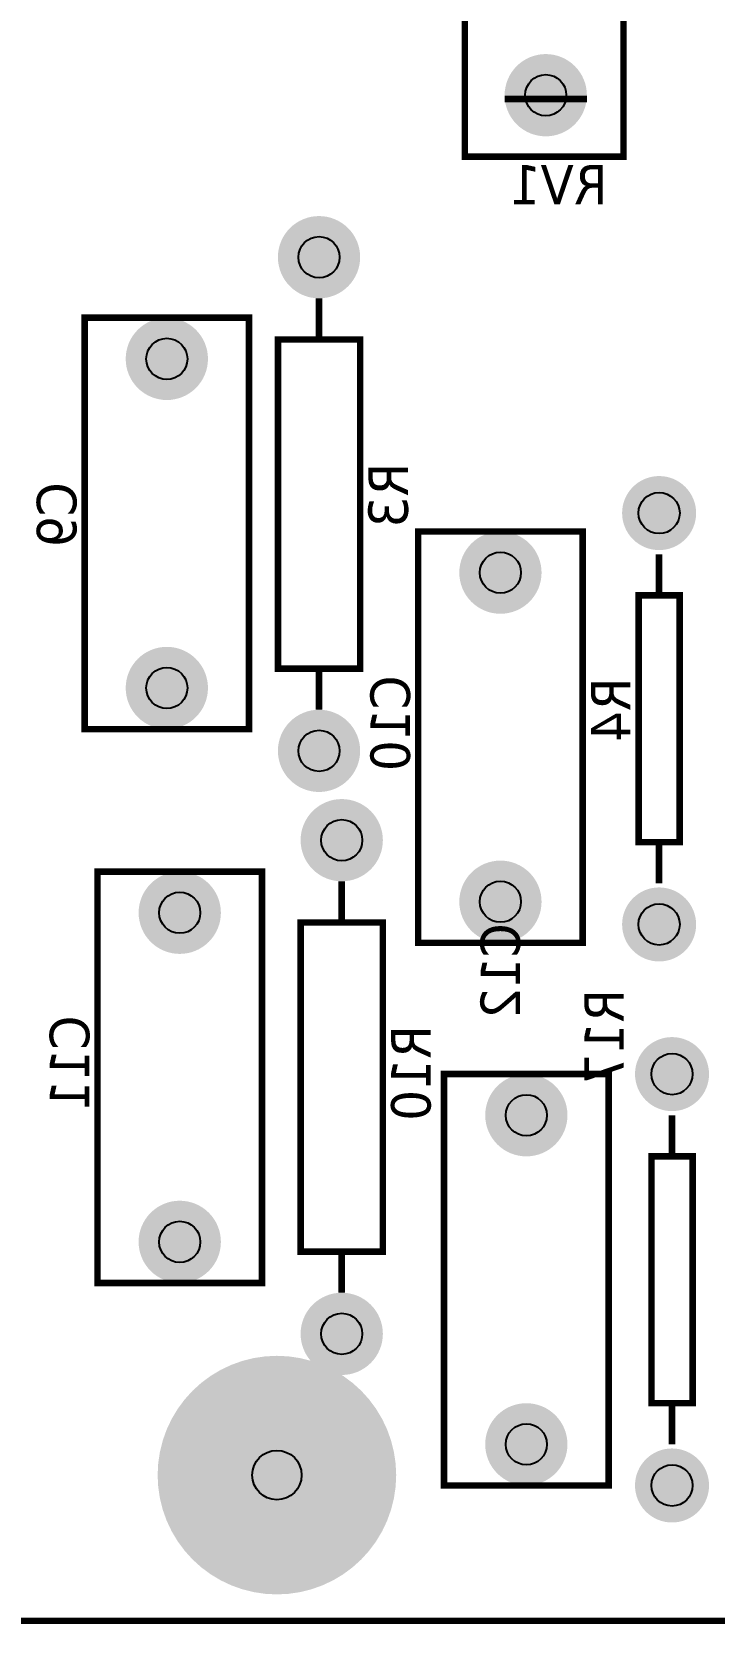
# Model space of a CAD drawing. Header units: millimetres. Extents: x 123.5 to 144.3, y 105.4 to 121.6.
# Drawn here: x 131.668 to 132.958, y 110.007 to 113.019 of the extents above; entities that cross this region are included whole.
import ezdxf

# ---------------------------------------------------------------- set-up
doc = ezdxf.new("R2010")
doc.units = ezdxf.units.MM
doc.styles.get("Standard").update_dxf_attribs({"font": 'tahoma.ttf'})

# ---------------------------------------------------------------- blocks, each defined once
blk = doc.blocks.new('EPAD')
at = {"const_width": 0.5}
blk.add_lwpolyline([(-0.25, 0, 1), (0.25, 0, 1)], format="xyb", close=True, dxfattribs=at)
blk = doc.blocks.new('Tarjeta CFLH')
at = {"const_width": 0.008}
for points in [[(-7.0905, -1.2844), (-1.456, -1.2844), (-1.456, 2.1675), (-7.0905, 2.1675), (-7.0905, -1.2844)], [(-7.0905, -1.2844), (-1.456, -1.2844), (-1.456, 2.1675), (-7.0905, 2.1675), (-7.0905, -1.2844)], [(-7.0905, -1.2844), (-1.456, -1.2844), (-1.456, 2.1675), (-7.0905, 2.1675), (-7.0905, -1.2844)], [(-5.0511, 0.4951), (-4.8582, 0.4951), (-4.8582, 0.7156), (-5.0511, 0.7156), (-5.0511, 0.4951)], [(-5.0511, 0.4951), (-4.8582, 0.4951), (-4.8582, 0.7156), (-5.0511, 0.7156), (-5.0511, 0.4951)], [(-5.0511, 0.4951), (-4.8582, 0.4951), (-4.8582, 0.7156), (-5.0511, 0.7156), (-5.0511, 0.4951)], [(-5.0027, 0.5654), (-4.9027, 0.5654)], [(-5.0027, 0.5654), (-4.9027, 0.5654)], [(-5.0027, 0.5654), (-4.9027, 0.5654)], [(-5.2283, 0.273), (-5.2283, 0.323)], [(-5.2283, 0.273), (-5.2283, 0.323)], [(-5.2283, 0.273), (-5.2283, 0.323)], [(-5.5133, -0.2006), (-5.3133, -0.2006), (-5.3133, 0.2994), (-5.5133, 0.2994), (-5.5133, -0.2006)], [(-5.5133, -0.2006), (-5.3133, -0.2006), (-5.3133, 0.2994), (-5.5133, 0.2994), (-5.5133, -0.2006)], [(-5.5133, -0.2006), (-5.3133, -0.2006), (-5.3133, 0.2994), (-5.5133, 0.2994), (-5.5133, -0.2006)], [(-5.2783, -0.127), (-5.1783, -0.127), (-5.1783, 0.273), (-5.2783, 0.273), (-5.2783, -0.127)], [(-5.2783, -0.127), (-5.1783, -0.127), (-5.1783, 0.273), (-5.2783, 0.273), (-5.2783, -0.127)], [(-5.2783, -0.127), (-5.1783, -0.127), (-5.1783, 0.273), (-5.2783, 0.273), (-5.2783, -0.127)], [(-5.1078, -0.4604), (-4.9078, -0.4604), (-4.9078, 0.0396), (-5.1078, 0.0396), (-5.1078, -0.4604)], [(-5.1078, -0.4604), (-4.9078, -0.4604), (-4.9078, 0.0396), (-5.1078, 0.0396), (-5.1078, -0.4604)], [(-5.1078, -0.4604), (-4.9078, -0.4604), (-4.9078, 0.0396), (-5.1078, 0.0396), (-5.1078, -0.4604)], [(-4.8149, 0.012), (-4.8149, -0.038)], [(-4.8149, 0.012), (-4.8149, -0.038)], [(-4.8149, 0.012), (-4.8149, -0.038)], [(-4.8399, -0.338), (-4.7899, -0.338), (-4.7899, -0.038), (-4.8399, -0.038), (-4.8399, -0.338)], [(-4.8399, -0.338), (-4.7899, -0.338), (-4.7899, -0.038), (-4.8399, -0.038), (-4.8399, -0.338)], [(-4.8399, -0.338), (-4.7899, -0.338), (-4.7899, -0.038), (-4.8399, -0.038), (-4.8399, -0.338)], [(-5.2283, -0.177), (-5.2283, -0.127)], [(-5.2283, -0.177), (-5.2283, -0.127)], [(-5.2283, -0.177), (-5.2283, -0.127)], [(-4.8149, -0.338), (-4.8149, -0.388)], [(-4.8149, -0.338), (-4.8149, -0.388)], [(-4.8149, -0.338), (-4.8149, -0.388)], [(-5.4976, -0.8738), (-5.2976, -0.8738), (-5.2976, -0.3738), (-5.4976, -0.3738), (-5.4976, -0.8738)], [(-5.4976, -0.8738), (-5.2976, -0.8738), (-5.2976, -0.3738), (-5.4976, -0.3738), (-5.4976, -0.8738)], [(-5.4976, -0.8738), (-5.2976, -0.8738), (-5.2976, -0.3738), (-5.4976, -0.3738), (-5.4976, -0.8738)], [(-5.2007, -0.4356), (-5.2007, -0.3856)], [(-5.2007, -0.4356), (-5.2007, -0.3856)], [(-5.2007, -0.4356), (-5.2007, -0.3856)], [(-5.2507, -0.8356), (-5.1507, -0.8356), (-5.1507, -0.4356), (-5.2507, -0.4356), (-5.2507, -0.8356)], [(-5.2507, -0.8356), (-5.1507, -0.8356), (-5.1507, -0.4356), (-5.2507, -0.4356), (-5.2507, -0.8356)], [(-5.2507, -0.8356), (-5.1507, -0.8356), (-5.1507, -0.4356), (-5.2507, -0.4356), (-5.2507, -0.8356)], [(-5.0763, -1.1199), (-4.8763, -1.1199), (-4.8763, -0.6199), (-5.0763, -0.6199), (-5.0763, -1.1199)], [(-5.0763, -1.1199), (-4.8763, -1.1199), (-4.8763, -0.6199), (-5.0763, -0.6199), (-5.0763, -1.1199)], [(-5.0763, -1.1199), (-4.8763, -1.1199), (-4.8763, -0.6199), (-5.0763, -0.6199), (-5.0763, -1.1199)], [(-4.7992, -0.6699), (-4.7992, -0.7199)], [(-4.7992, -0.6699), (-4.7992, -0.7199)], [(-4.7992, -0.6699), (-4.7992, -0.7199)], [(-4.8242, -1.0199), (-4.7742, -1.0199), (-4.7742, -0.7199), (-4.8242, -0.7199), (-4.8242, -1.0199)], [(-4.8242, -1.0199), (-4.7742, -1.0199), (-4.7742, -0.7199), (-4.8242, -0.7199), (-4.8242, -1.0199)], [(-4.8242, -1.0199), (-4.7742, -1.0199), (-4.7742, -0.7199), (-4.8242, -0.7199), (-4.8242, -1.0199)], [(-5.2007, -0.8856), (-5.2007, -0.8356)], [(-5.2007, -0.8856), (-5.2007, -0.8356)], [(-5.2007, -0.8856), (-5.2007, -0.8356)], [(-4.7992, -1.0199), (-4.7992, -1.0699)], [(-4.7992, -1.0199), (-4.7992, -1.0699)], [(-4.7992, -1.0199), (-4.7992, -1.0699)]]:
    blk.add_lwpolyline(points, dxfattribs=at)
for centre, radius in [((-4.9527, 0.5699), 0.025), ((-5.2283, 0.373), 0.025), ((-5.4133, 0.2494), 0.025), ((-4.8149, 0.062), 0.025), ((-5.0078, -0.0104), 0.025), ((-5.4133, -0.1506), 0.025), ((-5.2283, -0.227), 0.025), ((-5.2007, -0.3356), 0.025), ((-5.0078, -0.4104), 0.025), ((-5.3976, -0.4238), 0.025), ((-4.8149, -0.438), 0.025), ((-4.7992, -0.6199), 0.025), ((-4.9763, -0.6699), 0.025), ((-5.3976, -0.8238), 0.025), ((-5.2007, -0.9356), 0.025), ((-4.9763, -1.0699), 0.025), ((-5.2795, -1.1073), 0.03), ((-4.7992, -1.1199), 0.025)]:
    blk.add_circle(centre, radius)
for p, xscale, yscale in [((-4.9527, 0.5699), 0.1, 0.1), ((-4.9527, 0.5699), 0.08, 0.08), ((-5.2283, 0.373), 0.1, 0.1), ((-5.2283, 0.373), 0.08, 0.08), ((-5.4133, 0.2494), 0.1, 0.1), ((-5.4133, 0.2494), 0.08, 0.08), ((-4.8149, 0.062), 0.09, 0.09), ((-4.8149, 0.062), 0.07, 0.07), ((-5.0078, -0.0104), 0.1, 0.1), ((-5.0078, -0.0104), 0.08, 0.08), ((-5.4133, -0.1506), 0.1, 0.1), ((-5.4133, -0.1506), 0.08, 0.08), ((-5.2283, -0.227), 0.1, 0.1), ((-5.2283, -0.227), 0.08, 0.08), ((-5.2007, -0.3356), 0.1, 0.1), ((-5.2007, -0.3356), 0.08, 0.08), ((-5.0078, -0.4104), 0.1, 0.1), ((-5.3976, -0.4238), 0.1, 0.1), ((-5.3976, -0.4238), 0.08, 0.08), ((-5.0078, -0.4104), 0.08, 0.08), ((-4.8149, -0.438), 0.09, 0.09), ((-4.8149, -0.438), 0.07, 0.07), ((-4.7992, -0.6199), 0.09, 0.09), ((-4.7992, -0.6199), 0.07, 0.07), ((-4.9763, -0.6699), 0.1, 0.1), ((-4.9763, -0.6699), 0.08, 0.08), ((-5.3976, -0.8238), 0.1, 0.1), ((-5.3976, -0.8238), 0.08, 0.08), ((-5.2007, -0.9356), 0.1, 0.1), ((-5.2007, -0.9356), 0.08, 0.08), ((-5.2795, -1.1073), 0.29, 0.29), ((-5.2795, -1.1073), 0.25, 0.25), ((-4.9763, -1.0699), 0.1, 0.1), ((-4.9763, -1.0699), 0.08, 0.08), ((-4.7992, -1.1199), 0.09, 0.09), ((-4.7992, -1.1199), 0.07, 0.07)]:
    blk.add_blockref('EPAD', p, dxfattribs=dict(xscale=xscale, yscale=yscale))
at = {"text_generation_flag": 2, "width": 1.041667}
blk.add_text('RV1', height=0.048, dxfattribs=at).set_placement((-4.8777, 0.4371))
blk.add_text('RV1', height=0.048, dxfattribs=at).set_placement((-4.8777, 0.4371))
blk.add_text('RV1', height=0.048, dxfattribs=at).set_placement((-4.8777, 0.4371))
for s, p in [('R3', (-5.1203, 0.123)), ('R3', (-5.1203, 0.123)), ('R3', (-5.1203, 0.123)), ('C9', (-5.5233, 0.0994)), ('C9', (-5.5233, 0.0994)), ('C9', (-5.5233, 0.0994)), ('C10', (-5.1178, -0.1354)), ('C10', (-5.1178, -0.1354)), ('C10', (-5.1178, -0.1354)), ('R4', (-4.8499, -0.138)), ('R4', (-4.8499, -0.138)), ('R4', (-4.8499, -0.138)), ('C12', (-4.984, -0.4367)), ('C12', (-4.984, -0.4367)), ('C12', (-4.984, -0.4367)), ('R17', (-4.8578, -0.5166)), ('R17', (-4.8578, -0.5166)), ('R17', (-4.8578, -0.5166)), ('C11', (-5.5076, -0.5488)), ('C11', (-5.5076, -0.5488)), ('C11', (-5.5076, -0.5488)), ('R10', (-5.0927, -0.5606)), ('R10', (-5.0927, -0.5606)), ('R10', (-5.0927, -0.5606))]:
    blk.add_text(s, height=0.048, rotation=90, dxfattribs=at).set_placement(p)
blk = doc.blocks.new('CFLH')
at = {"linetype": 'Continuous'}
blk.add_blockref('Tarjeta CFLH', (7.1808, -2.2601), dxfattribs=at)

msp = doc.modelspace()

# ---------------------------------------------------------------- block references
at = {"linetype": 'Continuous', "xscale": 1.555982136900081, "yscale": 1.555982136900081, "zscale": 1.555982136900081}
msp.add_blockref('CFLH', (129.173, 115.5286), dxfattribs=at)

doc.saveas('drawing.dxf')
